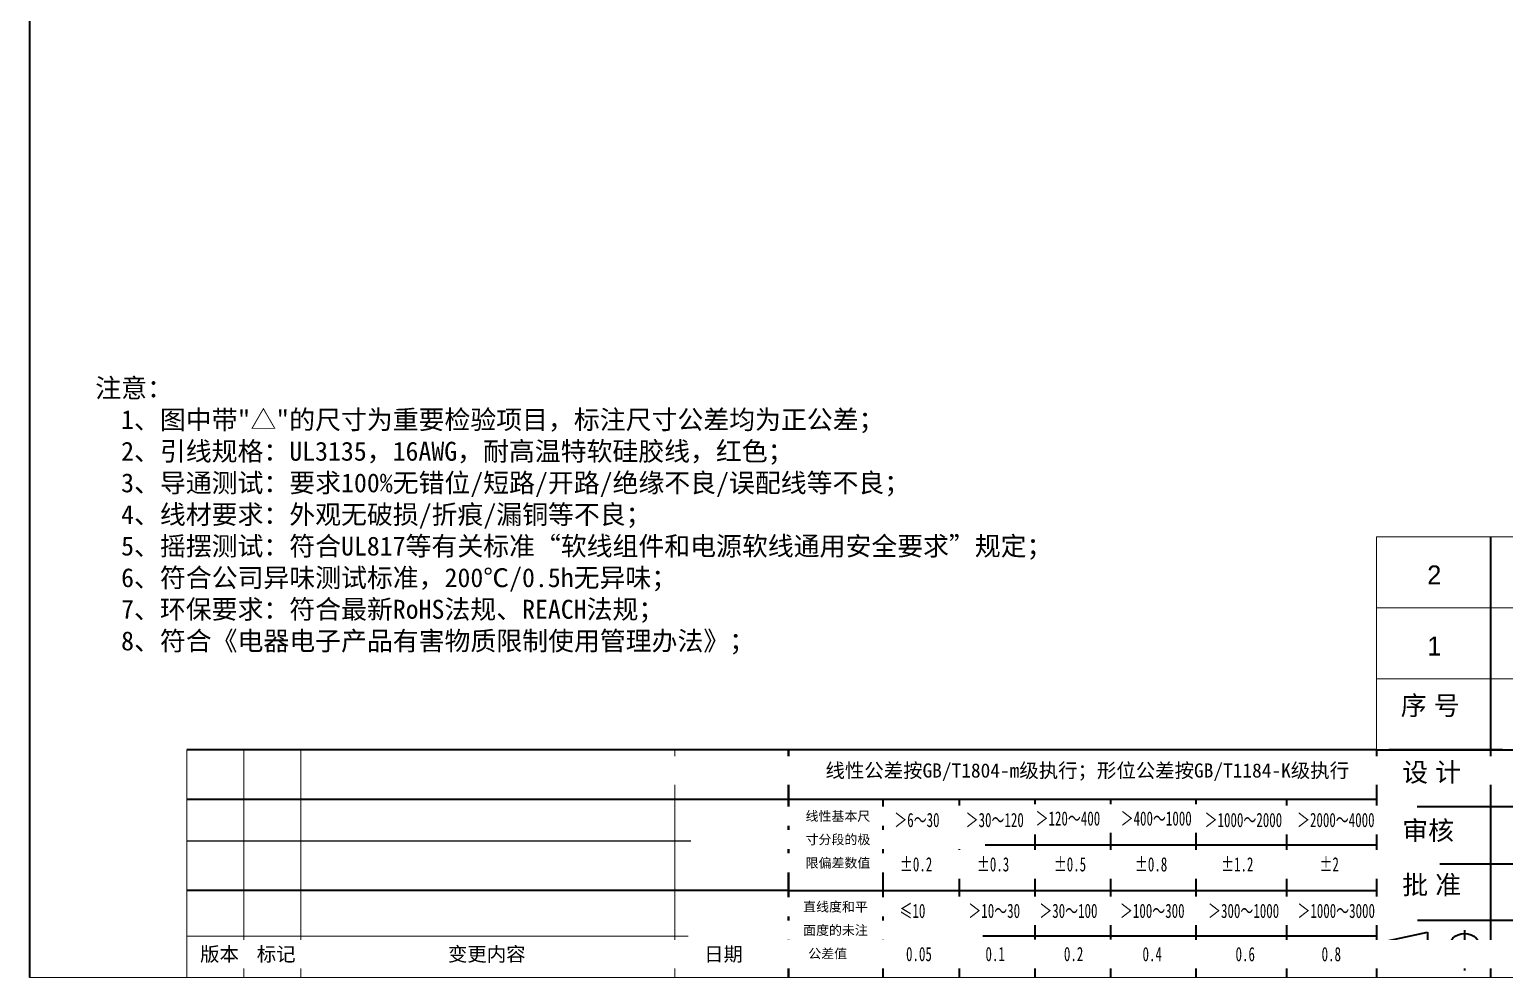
# Model space of a CAD drawing. Header units: millimetres. Extents: x -293 to 5666, y -3485 to 352.
# Drawn here: x 422.1 to 577.6, y -1163.9 to -1063.9 of the extents above; entities that cross this region are included whole.
import ezdxf

# ---------------------------------------------------------------- set-up
doc = ezdxf.new("R2010")
doc.units = ezdxf.units.MM
doc.layers.get('0').update_dxf_attribs({"lineweight": 18})
doc.styles.add('SLDTEXTSTYLE0', font='')
doc.styles.get("Standard").update_dxf_attribs({"font": ''})
doc.styles.add('标准', font='', dxfattribs={"width": 0.667})
doc.styles.get('SLDTEXTSTYLE0').set_extended_font_data('汉仪长仿宋体')
doc.styles.get('Standard').set_extended_font_data('FangSong')
doc.styles.get('标准').set_extended_font_data('宋体')

msp = doc.modelspace()

# ---------------------------------------------------------------- linework, layer by layer
at = {"color": 7, "linetype": 'Continuous', "lineweight": 35}
for p, q in [((422.1056, -963.9305), (422.1056, -1163.9305)), ((576.1056, -1117.4305), (576.1056, -1163.9305)), ((564.1056, -1139.9305), (438.7063, -1139.9305)), ((502.1056, -1163.9305), (502.1056, -1139.9305)), ((502.1056, -1139.9305), (502.1056, -1163.9305)), ((564.1056, -1139.9305), (564.1056, -1163.9305)), ((564.1056, -1139.9305), (660.894, -1139.9305)), ((564.1056, -1139.9305), (564.1056, -1163.9305)), ((577.394, -1139.9305), (565.394, -1139.9305)), ((564.1056, -1145.1517), (438.7063, -1145.1517)), ((512.1056, -1163.9305), (512.1056, -1145.1517)), ((520.1056, -1145.1517), (520.1056, -1163.9305)), ((528.1056, -1163.9305), (528.1056, -1145.1517)), ((536.1056, -1163.9305), (536.1056, -1145.1517)), ((545.1056, -1163.9305), (545.1056, -1145.1517)), ((554.6056, -1145.1517), (554.6056, -1163.9305)), ((604.1056, -1145.9305), (564.1056, -1145.9305)), ((512.1056, -1149.9517), (564.1056, -1149.9517)), ((564.1056, -1151.9305), (699.1056, -1151.9305)), ((502.1056, -1154.7517), (438.7063, -1154.7517)), ((502.1056, -1154.7517), (564.1056, -1154.7517)), ((604.1056, -1157.9305), (564.1056, -1157.9305)), ((564.1056, -1159.5517), (512.1056, -1159.5517)), ((565.3857, -1160.0405), (569.4917, -1159.1557)), ((569.4917, -1159.1557), (569.4917, -1162.6523)), ((573.3857, -1158.9337), (573.3857, -1163.2059)), ((570.0521, -1161.0343), (564.0473, -1161.0343)), ((565.3857, -1160.0405), (565.3857, -1162.0706)), ((576.468, -1161.0343), (571.6357, -1161.0343)), ((569.4917, -1162.6523), (565.3857, -1162.0706))]:
    msp.add_line(p, q, dxfattribs=at)
for p, q in [((564.1056, -1117.4305), (699.1028, -1117.4305)), ((564.1056, -1124.9305), (699.1028, -1124.9305)), ((564.1056, -1132.4305), (699.1028, -1132.4305))]:
    msp.add_line(p, q)
at = {"lineweight": 5}
for p, q in [((438.7063, -1139.9305), (438.7063, -1163.9305)), ((444.7063, -1139.9305), (444.7063, -1163.9305)), ((450.7063, -1139.9305), (450.7063, -1163.9305)), ((490.1198, -1139.9305), (490.1198, -1163.9305)), ((502.1056, -1159.5517), (438.7063, -1159.5517)), ((422.1056, -1163.9305), (699.1056, -1163.9305)), ((438.7063, -1163.9305), (502.1056, -1163.9305))]:
    msp.add_line(p, q, dxfattribs=at)
at = {"color": 7, "linetype": 'Continuous', "lineweight": 25}
msp.add_line((502.1056, -1149.5305), (438.7063, -1149.5305), dxfattribs=at)
at = {"color": 7, "linetype": 'Continuous', "lineweight": 35}
for radius in [1.75, 1]:
    msp.add_circle((573.3857, -1161.0343), radius, dxfattribs=at)

# ---------------------------------------------------------------- texts
at = {"lineweight": 5, "insert": (429.0419, -1100.7491), "char_height": 2, "width": 106.970835, "attachment_point": 1, "bg_fill": 2}
msp.add_mtext('注意：\\P  1、图中带"△"的尺寸为重要检验项目，{\\fFangSong|b0|i0|c134|p49;标注尺寸公差均为正公差}；\\P  2、{\\C0;引线规格：}UL3135，16AWG，耐高温特软硅胶线，红色；\\P  3、导通测试：要求100%无错位/短路/开路/绝缘不良/误配线等不良；\\P  4、线材要求：外观无破损/折痕/漏铜等不良；\\P  5、摇摆测试：符合UL817等有关标准“软线组件和电源软线通用安全要求”规定；\\P  6、符合公司异味测试标准，200℃/0.5h无异味；\\P  7、环保要求：符合最新RoHS法规、REACH法规；\\P  8、符合《电器电子产品有害物质限制使用管理办法》；\\P ', dxfattribs=at)
at = {"color": 7, "linetype": 'Continuous', "lineweight": 35, "char_height": 2, "attachment_point": 1, "style": 'SLDTEXTSTYLE0'}
for s, insert, width in [('2', (569.4476, -1120.4654), 12.591528), ('1', (569.4476, -1127.9654), 12.591528), ('序 号', (566.6581, -1134.2381), 12.591528), ('设 计', (566.813, -1141.2732), 12.591528), ('批 准', (566.8155, -1153.1599), 12.496249)]:
    msp.add_mtext(s, dxfattribs=dict(at, insert=insert, width=width))

# ---------------------------------------------------------------- next in the draw order: texts
at = {"color": 7, "linetype": 'Continuous', "lineweight": 35, "insert": (533.6099, -1141.3417), "char_height": 1.5, "width": 102.418669, "attachment_point": 2, "bg_fill": 2}
msp.add_mtext('线性公差按GB/T1804-m级执行；形位公差按GB/T1184-K级执行', dxfattribs=at)
at = {"color": 7, "linetype": 'Continuous', "lineweight": 35, "char_height": 1.5, "width": 11.89955, "attachment_point": 1, "style": '标准', "bg_fill": 2}
for s, insert in [('＞6～30', (513.2657, -1146.5629)), ('%%P0.2', (513.8642, -1151.2386)), ('≤10', (513.8194, -1156.1477)), ('＞30～100', (528.5528, -1156.1477)), ('0.05', (514.5053, -1160.7021)), ('0.4', (539.4367, -1160.7139))]:
    msp.add_mtext(s, dxfattribs=dict(at, insert=insert))

# ---------------------------------------------------------------- next in the draw order: linework, layer by layer
for q in [(564.1056, -1117.4305), (564.1056, -1132.4305)]:
    msp.add_line((564.1056, -1139.9305), q)

# ---------------------------------------------------------------- next in the draw order: texts
for s, insert in [('＞30～120', (520.7887, -1146.5629)), ('%%P0.3', (521.9806, -1151.2386)), ('＞10～30', (521.0768, -1156.1477)), ('＞100～300', (537.0544, -1156.1477)), ('0.1', (522.8809, -1160.7021)), ('0.6', (549.2419, -1160.7139))]:
    msp.add_mtext(s, dxfattribs=dict(at, insert=insert))

# ---------------------------------------------------------------- next in the draw order: texts
at = {"color": 0, "linetype": 'Continuous', "lineweight": 35, "char_height": 1, "width": 30, "attachment_point": 2, "bg_fill": 2}
for s, insert in [('线性基本尺', (507.3269, -1146.4031)), ('直线度和平', (507.0677, -1155.9698))]:
    msp.add_mtext(s, dxfattribs=dict(at, insert=insert))
at = {"color": 7, "linetype": 'Continuous', "lineweight": 35, "char_height": 1.5, "width": 11.89955, "attachment_point": 1, "style": '标准', "bg_fill": 2}
for s, insert in [('＞120～400', (528.1605, -1146.4023)), ('%%P0.5', (530.0862, -1151.2386)), ('＞300～1000', (546.3453, -1156.1477)), ('0.2', (531.1499, -1160.7021)), ('0.8', (558.3132, -1160.7139))]:
    msp.add_mtext(s, dxfattribs=dict(at, insert=insert))

# ---------------------------------------------------------------- next in the draw order: texts
for s, insert in [('＞400～1000', (537.1281, -1146.4023)), ('%%P0.8', (538.6372, -1151.2386)), ('＞1000～3000', (555.7631, -1156.1477))]:
    msp.add_mtext(s, dxfattribs=dict(at, insert=insert))
at = {"color": 0, "linetype": 'Continuous', "lineweight": 35, "char_height": 1, "width": 30, "attachment_point": 2, "bg_fill": 2}
for s, insert in [('寸分段的极', (507.3304, -1148.8725)), ('面度的未注', (507.0677, -1158.4393))]:
    msp.add_mtext(s, dxfattribs=dict(at, insert=insert))

# ---------------------------------------------------------------- next in the draw order: texts
at = {"color": 7, "linetype": 'Continuous', "lineweight": 35, "char_height": 1.5, "width": 11.89955, "attachment_point": 1, "style": '标准', "bg_fill": 2}
for s, insert in [('＞1000～2000', (545.9809, -1146.5629)), ('%%P1.2', (547.7198, -1151.2386))]:
    msp.add_mtext(s, dxfattribs=dict(at, insert=insert))
at = {"color": 0, "linetype": 'Continuous', "lineweight": 35, "char_height": 1, "width": 30, "attachment_point": 2, "bg_fill": 2}
for s, insert in [('限偏差数值', (507.3304, -1151.3419)), ('公差值', (506.248, -1160.9087))]:
    msp.add_mtext(s, dxfattribs=dict(at, insert=insert))

# ---------------------------------------------------------------- next in the draw order: texts
at = {"color": 7, "linetype": 'Continuous', "lineweight": 35, "char_height": 1.5, "width": 11.89955, "attachment_point": 1, "style": '标准', "bg_fill": 2}
for s, insert in [('＞2000～4000', (555.722, -1146.5629)), ('%%P2', (558.0954, -1151.2386))]:
    msp.add_mtext(s, dxfattribs=dict(at, insert=insert))
at = {"lineweight": 5, "insert": (466.2151, -1160.7139), "char_height": 1.5, "width": 106.970835, "attachment_point": 1, "bg_fill": 2}
msp.add_mtext('变更内容', dxfattribs=at)

# ---------------------------------------------------------------- next in the draw order: texts
at = {"color": 7, "linetype": 'Continuous', "lineweight": 35, "insert": (566.8155, -1147.4243), "char_height": 2, "width": 9.491286, "attachment_point": 1, "style": 'SLDTEXTSTYLE0'}
msp.add_mtext('审核', dxfattribs=at)
at = {"lineweight": 5, "insert": (493.2175, -1160.7139), "char_height": 1.5, "width": 106.970835, "attachment_point": 1, "bg_fill": 2}
msp.add_mtext('日期', dxfattribs=at)

# ---------------------------------------------------------------- next in the draw order: texts
at = {"lineweight": 5, "insert": (440.0909, -1160.7139), "char_height": 1.5, "width": 106.970835, "attachment_point": 1, "bg_fill": 2}
msp.add_mtext('版本', dxfattribs=at)

# ---------------------------------------------------------------- next in the draw order: texts
at = {"lineweight": 5, "insert": (446.0663, -1160.7139), "char_height": 1.5, "width": 106.970835, "attachment_point": 1, "bg_fill": 2}
msp.add_mtext('标记', dxfattribs=at)

doc.saveas('drawing.dxf')
